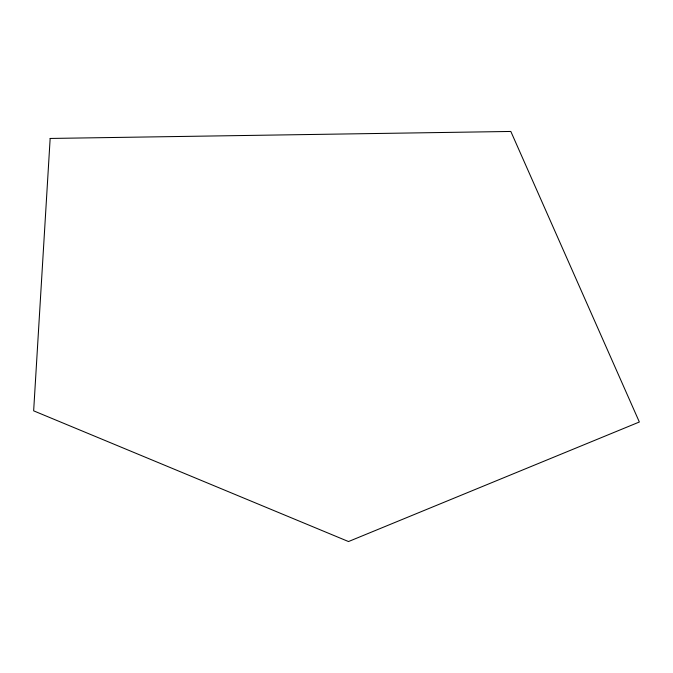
<?xml version="1.0" encoding="UTF-8"?>
<svg xmlns="http://www.w3.org/2000/svg" width="673" height="673" viewBox="0 0 673 673"><rect width="100%" height="100%" fill="white"/><g stroke="black" fill="none" stroke-linecap="round" stroke-linejoin="round"><path stroke-width="1.01" d="M50.155 138.453L33.65 410.841L348.505 541.546L639.35 422.005L510.832 131.454L50.155 138.453"/></g></svg>
